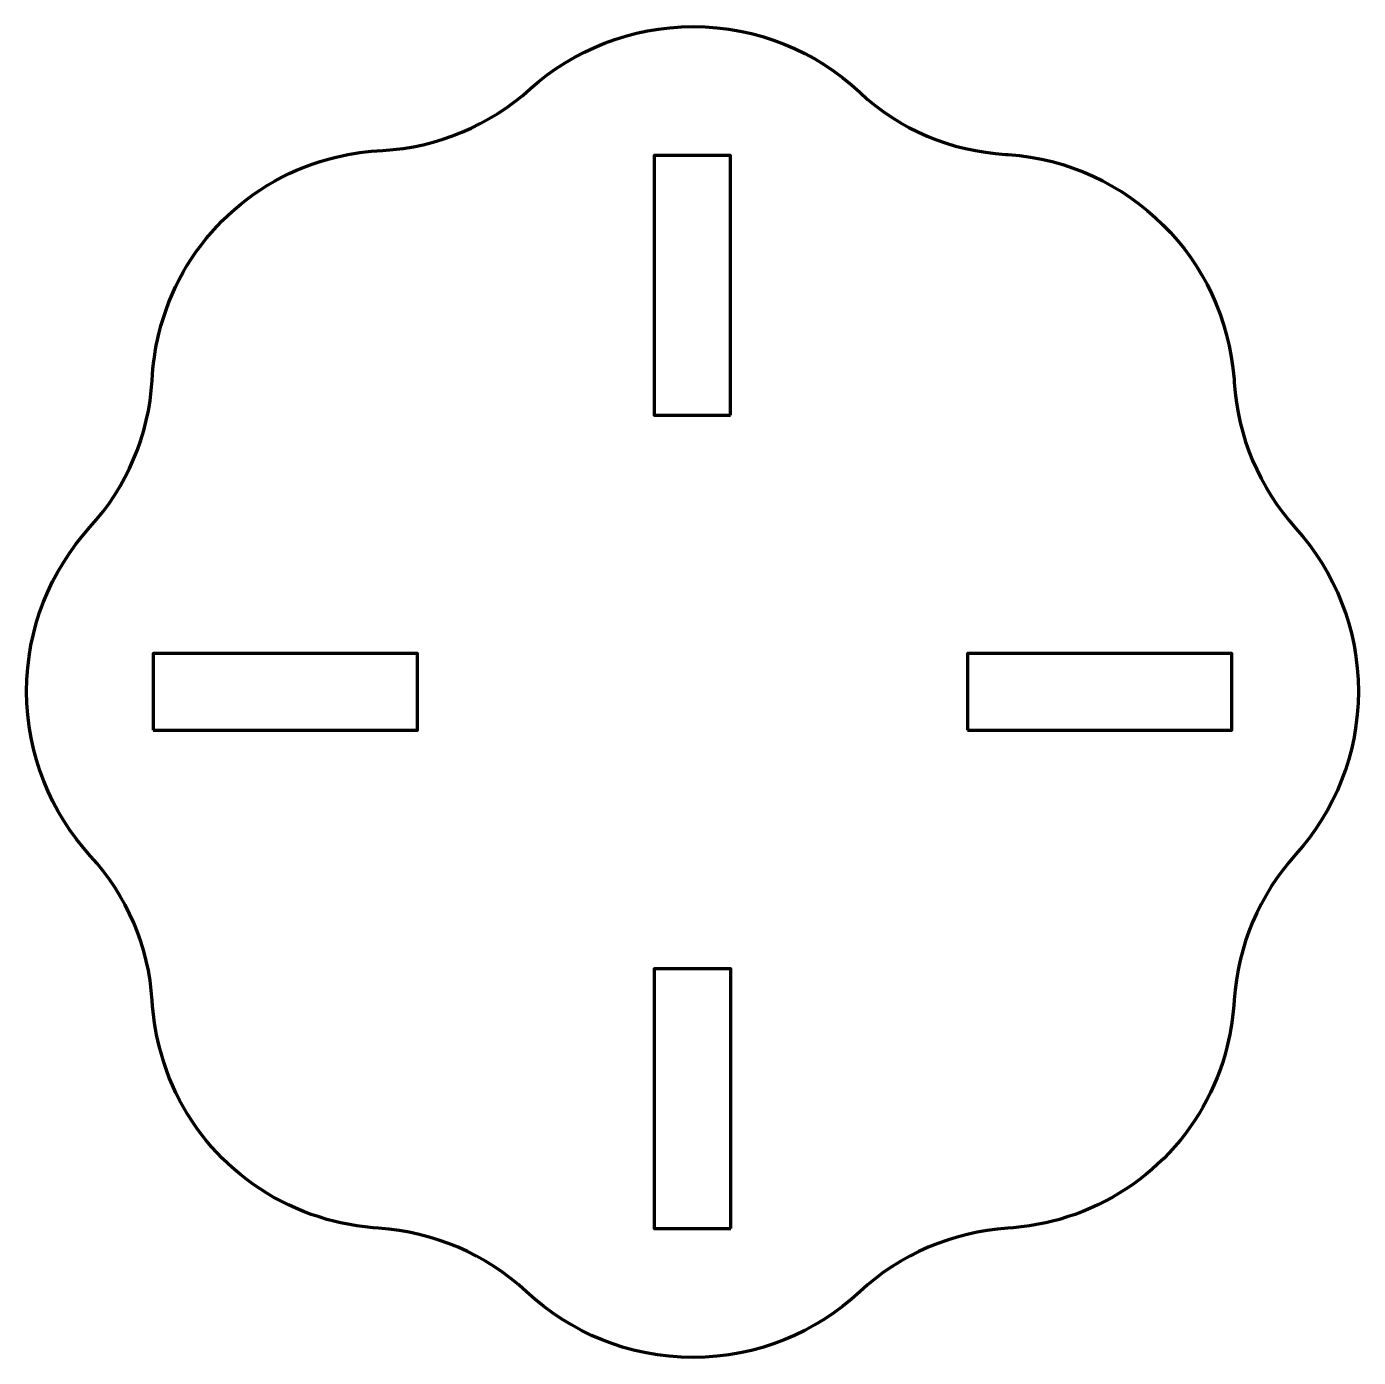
# Model space of a CAD drawing. Header units: inches. Extents: x 17.9 to 30.1, y -30.1 to -17.9.
import ezdxf

# ---------------------------------------------------------------- set-up
doc = ezdxf.new("R2010")
doc.units = ezdxf.units.IN
doc.header["$MEASUREMENT"] = 0
doc.layers.add('Outline', color=7, linetype='Continuous', lineweight=0)
doc.layers.add('Pocket', color=7, linetype='Continuous', lineweight=0)

msp = doc.modelspace()

# ---------------------------------------------------------------- linework, layer by layer
at = {"layer": 'Outline', "color": 250, "lineweight": 211, "true_color": 0x231f20}
msp.add_open_spline([(30.134, -23.99), (30.134, -23.411), (29.915, -22.883), (29.556, -22.485), (29.223, -22.114), (29.021, -21.642), (28.99, -21.144), (28.99, -21.133), (28.989, -21.122), (28.988, -21.112), (28.904, -19.998), (28.02, -19.119), (26.906, -19.041), (26.898, -19.041), (26.89, -19.04), (26.883, -19.04), (26.382, -19.01), (25.905, -18.809), (25.539, -18.467), (25.137, -18.092), (24.597, -17.862), (24.004, -17.862), (23.428, -17.862), (22.903, -18.078), (22.505, -18.434), (22.128, -18.771), (21.65, -18.977), (21.145, -19.003), (21.004, -19.01), (20.86, -19.031), (20.715, -19.065), (19.908, -19.256), (19.274, -19.889), (19.081, -20.695), (19.046, -20.839), (19.025, -20.982), (19.018, -21.123), (18.99, -21.626), (18.785, -22.105), (18.445, -22.478), (18.083, -22.878), (17.862, -23.408), (17.862, -23.99), (17.862, -24.575), (18.086, -25.108), (18.452, -25.508), (18.786, -25.874), (18.988, -26.344), (19.019, -26.839), (19.027, -26.978), (19.048, -27.119), (19.084, -27.262), (19.279, -28.059), (19.906, -28.684), (20.704, -28.877), (20.839, -28.91), (20.974, -28.931), (21.106, -28.94), (21.613, -28.975), (22.097, -29.177), (22.469, -29.525), (22.871, -29.9), (23.411, -30.13), (24.004, -30.13), (24.597, -30.13), (25.137, -29.9), (25.539, -29.525), (25.911, -29.177), (26.395, -28.975), (26.903, -28.94), (27.035, -28.931), (27.169, -28.91), (27.304, -28.877), (28.102, -28.684), (28.73, -28.058), (28.925, -27.26), (28.961, -27.117), (28.982, -26.975), (28.99, -26.835), (29.021, -26.338), (29.222, -25.865), (29.556, -25.495), (29.915, -25.096), (30.134, -24.568), (30.134, -23.99)], degree=3, knots=[0, 0, 0, 0, 1, 1, 1, 2, 2, 2, 3, 3, 3, 4, 4, 4, 5, 5, 5, 6, 6, 6, 7, 7, 7, 8, 8, 8, 9, 9, 9, 10, 10, 10, 11, 11, 11, 12, 12, 12, 13, 13, 13, 14, 14, 14, 15, 15, 15, 16, 16, 16, 17, 17, 17, 18, 18, 18, 19, 19, 19, 20, 20, 20, 21, 21, 21, 22, 22, 22, 23, 23, 23, 24, 24, 24, 25, 25, 25, 26, 26, 26, 27, 27, 27, 28, 28, 28, 28], dxfattribs=at)
at = {"layer": 'Pocket', "color": 250, "lineweight": 211, "true_color": 0x231f20}
for points in [[(24.349, -21.445), (24.349, -19.051), (23.645, -19.051), (23.645, -21.445)], [(19.029, -24.347), (21.463, -24.347), (21.463, -23.642), (19.029, -23.642)], [(26.533, -24.347), (28.967, -24.347), (28.967, -23.642), (26.533, -23.642)], [(24.35, -28.941), (24.35, -26.547), (23.645, -26.547), (23.645, -28.941)]]:
    msp.add_lwpolyline(points, close=True, dxfattribs=at)

doc.saveas('drawing.dxf')
